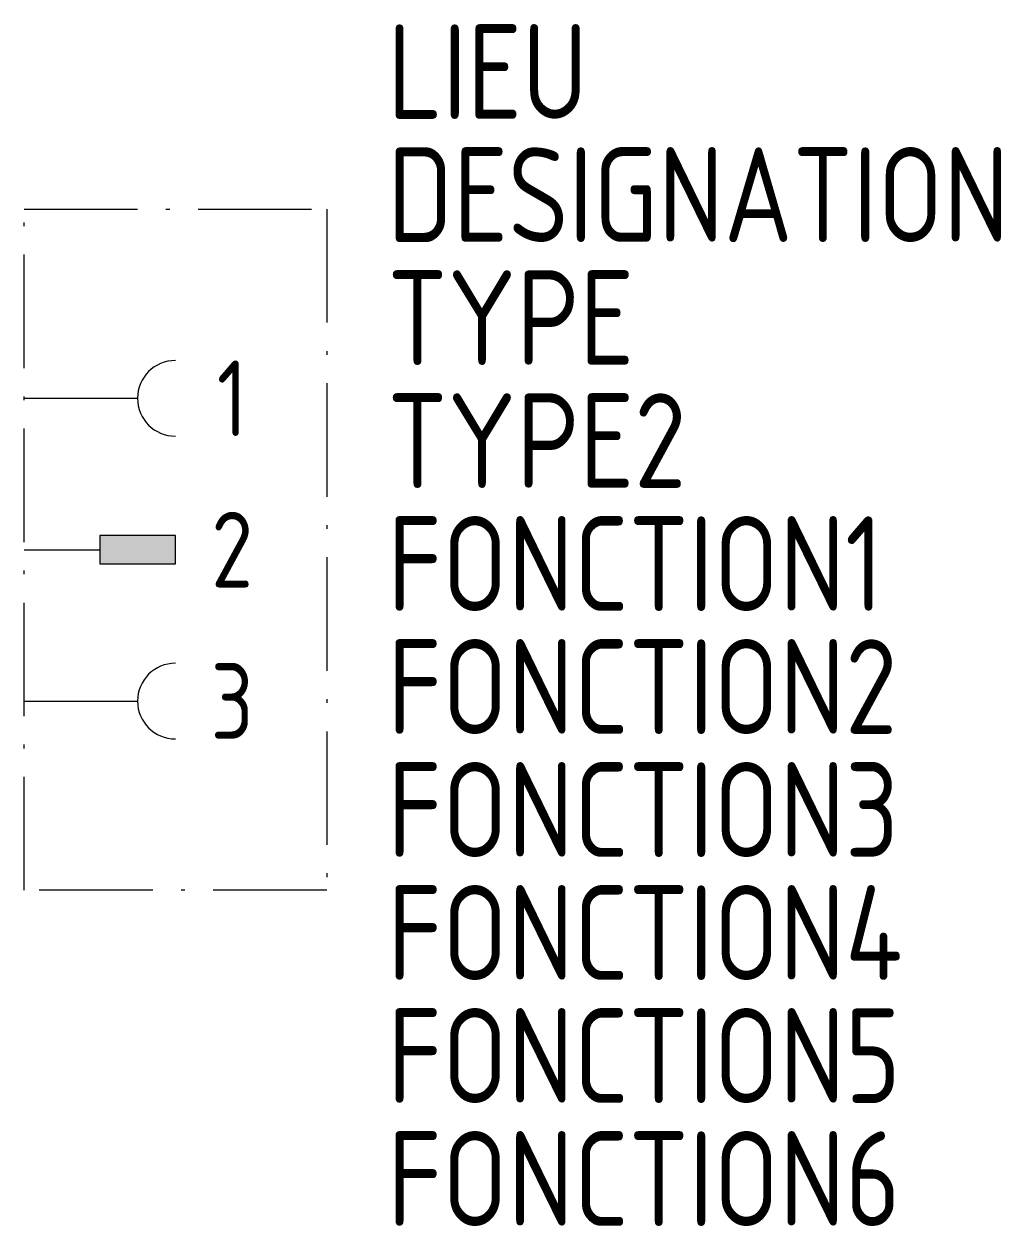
# Model space of a CAD drawing. Extents: x -1584.6 to -1558.8, y -901.5 to -869.7.
import ezdxf
from ezdxf.enums import TextEntityAlignment as Align

# ---------------------------------------------------------------- set-up
doc = ezdxf.new("R2010")
doc.units = 0
doc.linetypes.add('ACAD_ISO10W100', pattern=[18, 12, -3, 0, -3])
for name, color, linetype in [('SYMB_BOITE', 6, 'ACAD_ISO10W100'), ('SYMB_FIL', 3, 'CONTINUOUS'), ('SYMB_FIL_FIN', 1, 'CONTINUOUS'), ('SYMB_TXT_CONTACT', 2, 'CONTINUOUS'), ('SYMB_TXT_NOM', 3, 'CONTINUOUS')]:
    doc.layers.add(name, color=color, linetype=linetype)
doc.styles.add('NET2_5', font='isocp.shx', dxfattribs={"width": 0.9, "height": 2.5})
doc.styles.add('NET_2', font='isocp.shx', dxfattribs={"width": 0.9, "height": 2})

msp = doc.modelspace()

# ---------------------------------------------------------------- linework, layer by layer
at = {"layer": 'SYMB_BOITE', "ltscale": 0.25}
msp.add_lwpolyline([(-1584.634, -874.593), (-1576.634, -874.593), (-1576.634, -892.593), (-1584.634, -892.593)], close=True, dxfattribs=at)
at = {"layer": 'SYMB_FIL'}
for p, q in [((-1584.634, -879.593), (-1581.634, -879.593)), ((-1584.634, -883.593), (-1582.634, -883.593)), ((-1584.634, -887.593), (-1581.634, -887.593))]:
    msp.add_line(p, q, dxfattribs=at)
at = {"layer": 'SYMB_FIL_FIN'}
msp.add_lwpolyline([(-1582.634, -883.218), (-1582.634, -883.968), (-1580.634, -883.968), (-1580.634, -883.218)], close=True, dxfattribs=at)
for centre in [(-1580.634, -879.593), (-1580.634, -887.593)]:
    msp.add_arc(centre, 1, 90, 270, dxfattribs=at)
msp.add_solid([(-1582.634, -883.218), (-1582.634, -883.968), (-1580.634, -883.218), (-1580.634, -883.968)], dxfattribs=at)

# ---------------------------------------------------------------- texts
at = {"layer": 'SYMB_TXT_CONTACT', "style": 'NET_2', "width": 0.9, "flags": 8}
for tag, text, p in [('1', 'L', (-1579.134, -879.593)), ('2', 'PE', (-1579.134, -883.593)), ('3', 'N', (-1579.134, -887.593))]:
    msp.add_attdef(tag, text=text, height=2, dxfattribs=at).set_placement(p, align=Align.MIDDLE_CENTER)
at = {"layer": 'SYMB_TXT_NOM', "style": 'NET2_5', "width": 0.9, "flags": 8}
for tag, p, s in [('LIEU', (-1575.034, -872.212), ''), ('DESIGNATION', (-1575.034, -875.462), 'X?'), ('TYPE', (-1575.034, -878.712), ''), ('TYPE2', (-1575.034, -881.962), ''), ('FONCTION1', (-1575.034, -885.212), ''), ('FONCTION2', (-1575.034, -888.462), ''), ('FONCTION3', (-1575.034, -891.712), ''), ('FONCTION4', (-1575.034, -894.962), ''), ('FONCTION5', (-1575.034, -898.212), ''), ('FONCTION6', (-1575.034, -901.462), '')]:
    msp.add_attdef(tag, p, s, height=2.5, dxfattribs=at)

doc.saveas('drawing.dxf')
